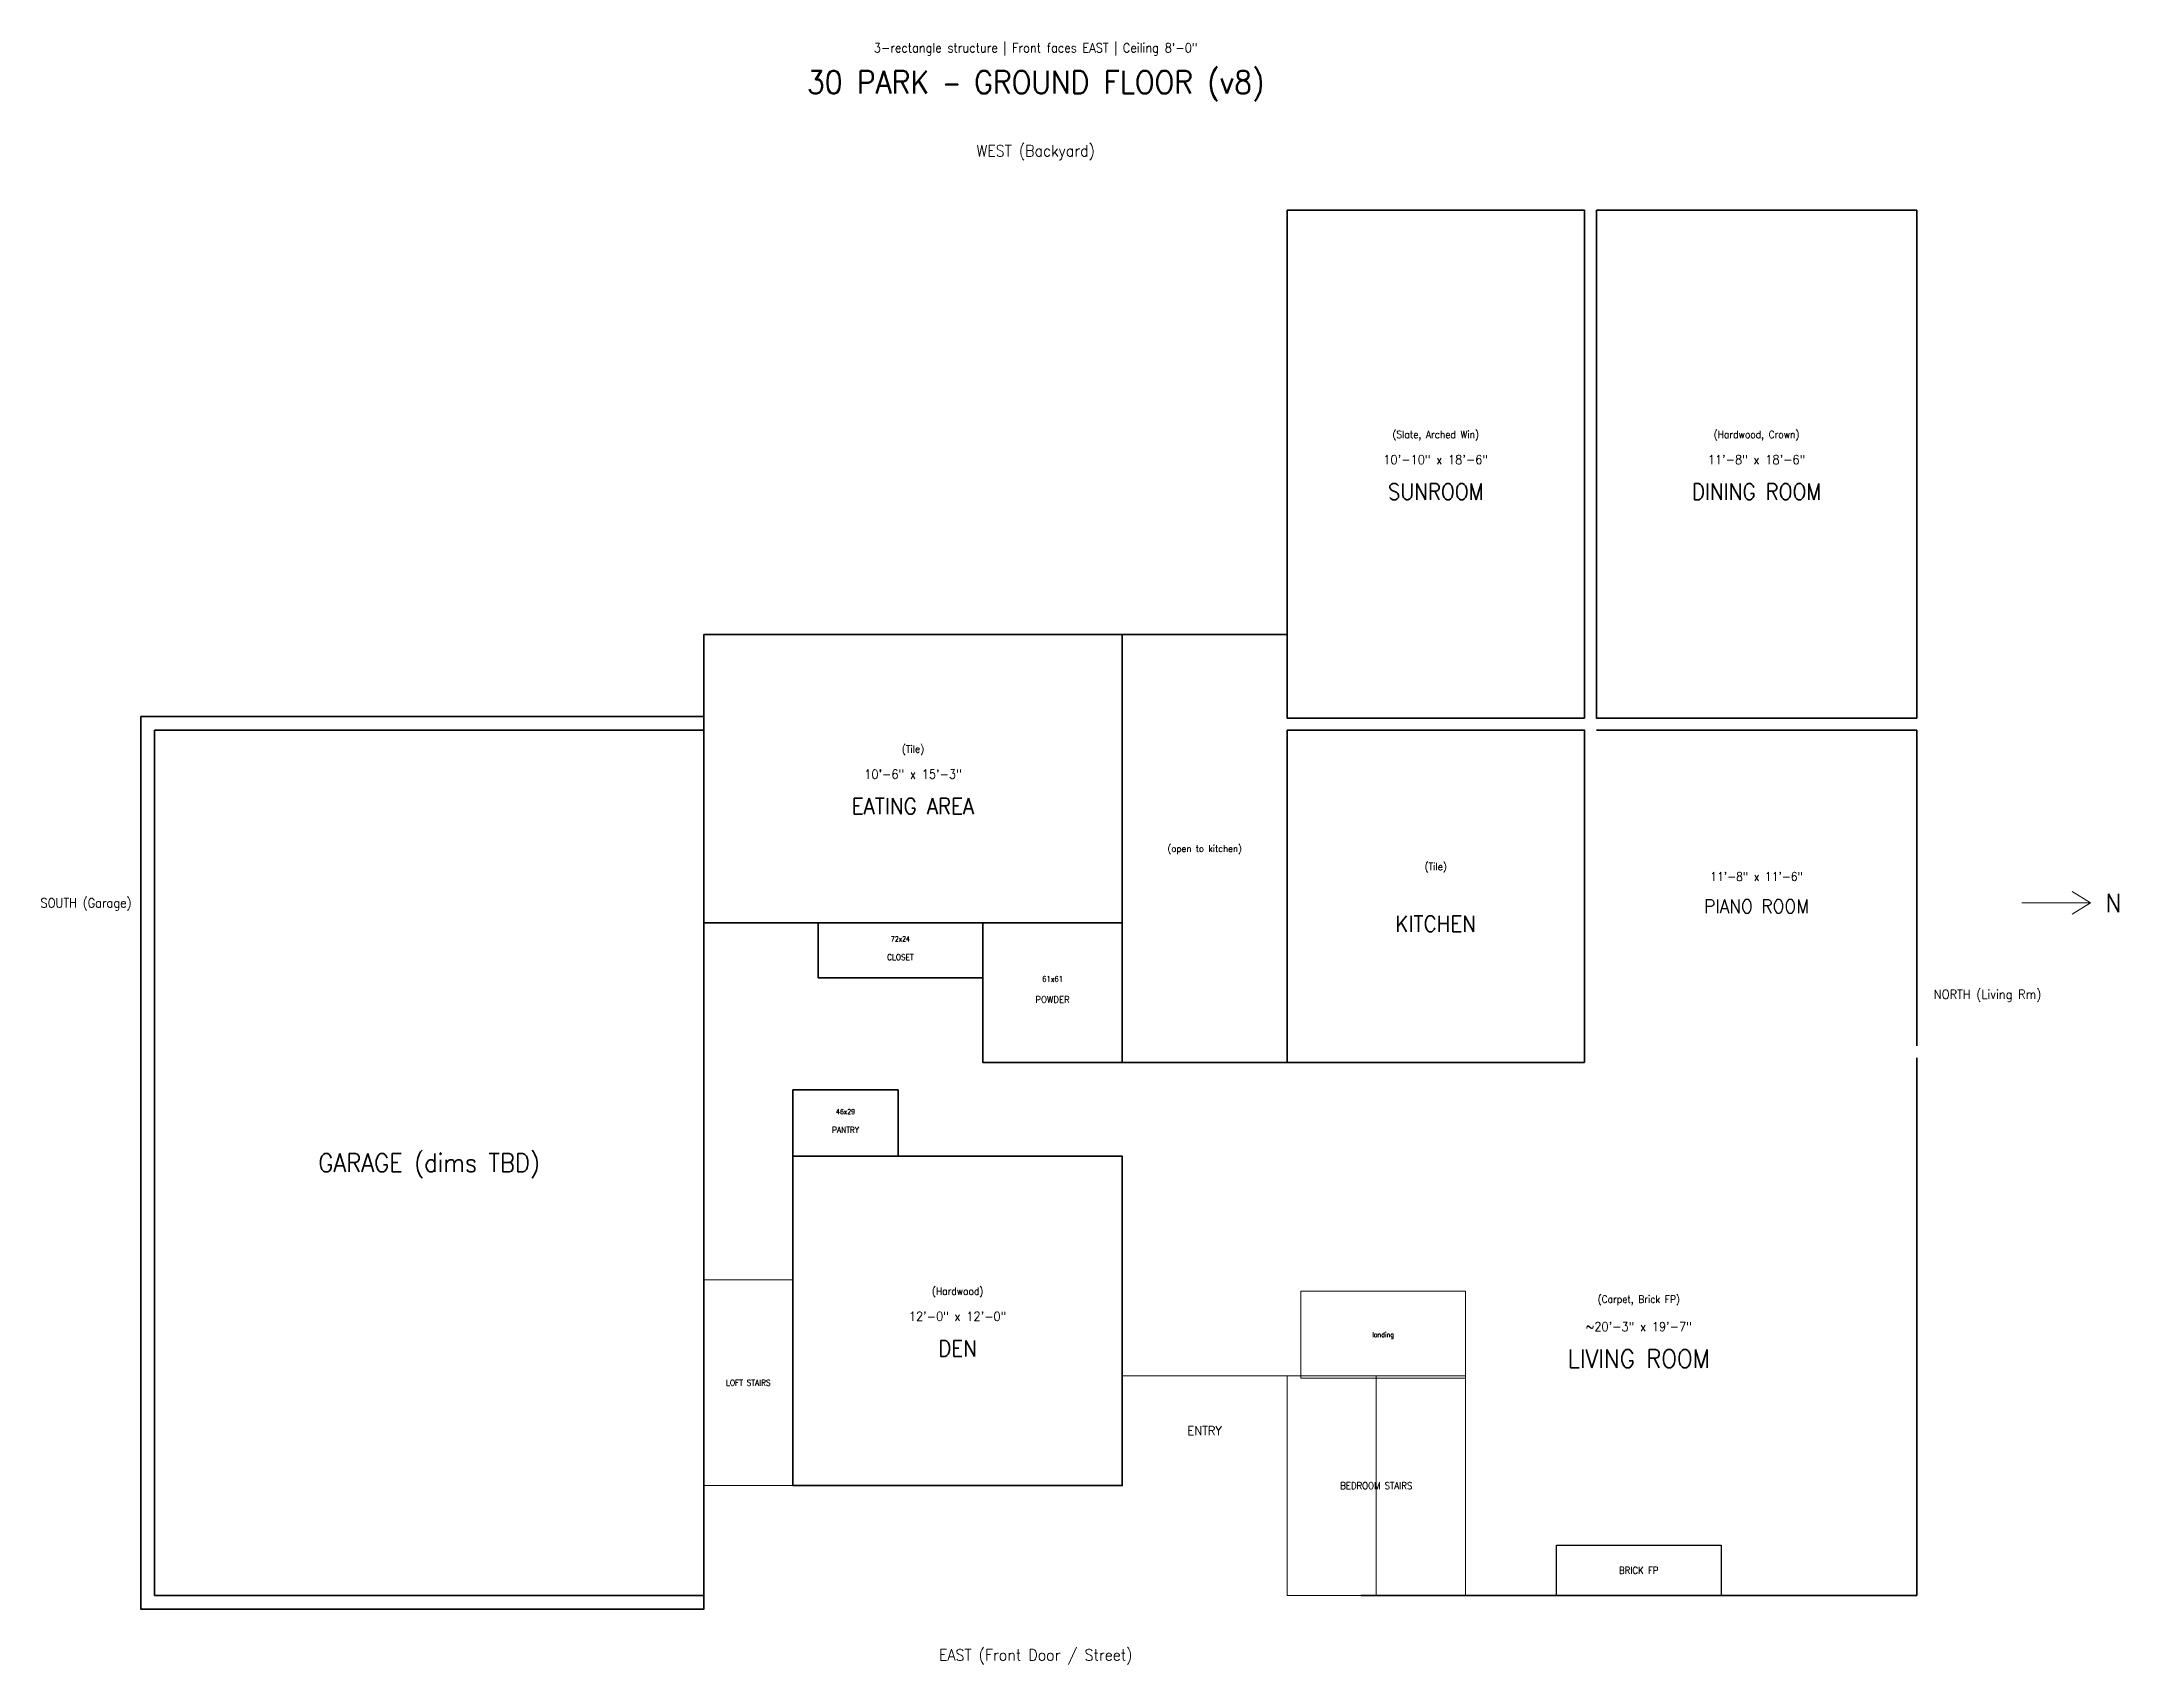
# Model space of a CAD drawing. Header units: metres. Extents: x -49 to 858, y -24 to 685.
import ezdxf
from ezdxf.enums import TextEntityAlignment as Align

# ---------------------------------------------------------------- set-up
doc = ezdxf.new("R2010")
doc.units = ezdxf.units.M
for name, color, linetype, lineweight in [('DM', 3, 'CONTINUOUS', 13), ('DOOR', 30, 'CONTINUOUS', 18), ('FP', 1, 'CONTINUOUS', 25), ('GAR', 9, 'CONTINUOUS', 35), ('INT', 7, 'CONTINUOUS', 35), ('RM', 2, 'CONTINUOUS', 13), ('STR', 8, 'CONTINUOUS', 13)]:
    doc.layers.add(name, color=color, linetype=linetype, lineweight=lineweight)
doc.styles.get("Standard").update_dxf_attribs({"font": 'STANDARD'})

msp = doc.modelspace()

# ---------------------------------------------------------------- linework, layer by layer
at = {"layer": 'DOOR'}
msp.add_line((423, 102), (495, 102), dxfattribs=at)
at = {"layer": 'FP'}
msp.add_lwpolyline([(612.75, 28), (684.75, 28), (684.75, 6), (612.75, 6)], close=True, dxfattribs=at)
at = {"layer": 'GAR'}
for points in [[(-6, 390.25), (240, 390.25), (240, 0), (-6, 0)], [(0, 384.25), (240, 384.25), (240, 6), (0, 6)]]:
    msp.add_lwpolyline(points, close=True, dxfattribs=at)
at = {"layer": 'INT'}
for p, q in [((423, 426), (423, 239)), ((423, 426), (495, 426)), ((630.25, 384.25), (770.25, 384.25)), ((770.25, 384.25), (770.25, 246.25)), ((423, 239), (495, 239)), ((770.25, 241), (770.25, 6)), ((770.25, 241), (770.25, 241)), ((527.25, 6), (770.25, 6))]:
    msp.add_line(p, q, dxfattribs=at)
for points in [[(495, 611.5), (625, 611.5), (625, 389.5), (495, 389.5)], [(630.25, 611.5), (770.25, 611.5), (770.25, 389.5), (630.25, 389.5)], [(240, 426), (423, 426), (423, 300), (240, 300)], [(495, 384.25), (625, 384.25), (625, 239), (495, 239)], [(290, 300), (362, 300), (362, 276), (290, 276)], [(362, 300), (423, 300), (423, 239), (362, 239)], [(279, 227), (325, 227), (325, 198), (279, 198)], [(279, 198), (423, 198), (423, 54), (279, 54)]]:
    msp.add_lwpolyline(points, close=True, dxfattribs=at)
at = {"layer": 'RM'}
for p, q in [((816.25, 308.75), (846.25, 308.75)), ((846.25, 308.75), (838.25, 313.75)), ((846.25, 308.75), (838.25, 303.75))]:
    msp.add_line(p, q, dxfattribs=at)
at = {"layer": 'STR'}
msp.add_line((534, 102), (534, 6), dxfattribs=at)
for points in [[(240, 144), (279, 144), (279, 54), (240, 54)], [(501, 139), (573, 139), (573, 101), (501, 101)], [(495, 102), (573, 102), (573, 6), (495, 6)]]:
    msp.add_lwpolyline(points, close=True, dxfattribs=at)

# ---------------------------------------------------------------- texts
at = {"layer": 'DM'}
for s, height, p in [('3-rectangle structure | Front faces EAST | Ceiling 8\'-0"', 4, (385.125, 682.5)), ('WEST (Backyard)', 5, (385.125, 637.5)), ('(Slate, Arched Win)', 3.2, (560, 513.5)), ('(Hardwood, Crown)', 3.2, (700.25, 513.5)), ('10\'-10" x 18\'-6"', 4, (560, 502.5)), ('11\'-8" x 18\'-6"', 4, (700.25, 502.5)), ('(Tile)', 3.2, (331.5, 376)), ('10\'-6" x 15\'-3"', 4, (331.5, 365)), ('(open to kitchen)', 3, (459, 332.5)), ('(Tile)', 3.2, (560, 324.625)), ('11\'-8" x 11\'-6"', 3.8, (700.25, 320.25)), ('SOUTH (Garage)', 4, (-30, 308.75)), ('72x24', 2.2, (326, 293)), ('61x61', 2.4, (392.5, 275.5)), ('NORTH (Living Rm)', 4, (801.25, 268.75)), ('46x29', 2.2, (302, 217.5)), ('(Hardwood)', 3.2, (351, 139)), ('(Carpet, Brick FP)', 3.2, (648.75, 135.5)), ('12\'-0" x 12\'-0"', 4, (351, 128)), ('~20\'-3" x 19\'-7"', 4, (648.75, 123.5)), ('EAST (Front Door / Street)', 5, (385.125, -20))]:
    msp.add_text(s, height=height, dxfattribs=at).set_placement(p, align=Align.MIDDLE_CENTER)
at = {"layer": 'FP'}
msp.add_text('BRICK FP', height=3, dxfattribs=at).set_placement((648.75, 17), align=Align.MIDDLE_CENTER)
at = {"layer": 'GAR'}
msp.add_text('GARAGE (dims TBD)', height=8, dxfattribs=at).set_placement((120, 195.125), align=Align.MIDDLE_CENTER)
at = {"layer": 'RM'}
for s, height, p in [('30 PARK — GROUND FLOOR (v8)', 10, (385.125, 667.5)), ('SUNROOM', 7, (560, 488.5)), ('DINING ROOM', 7, (700.25, 488.5)), ('EATING AREA', 7, (331.5, 351)), ('PIANO ROOM', 6, (700.25, 307.25)), ('N', 8, (856.25, 308.75)), ('KITCHEN', 7, (560, 299.625)), ('CLOSET', 2.6, (326, 285)), ('POWDER', 3, (392.5, 266.5)), ('PANTRY', 2.6, (302, 209.5)), ('DEN', 7, (351, 114)), ('LIVING ROOM', 8, (648.75, 109.5)), ('ENTRY', 4, (459, 78))]:
    msp.add_text(s, height=height, dxfattribs=at).set_placement(p, align=Align.MIDDLE_CENTER)
at = {"layer": 'STR'}
for s, height, p in [('landing', 2.2, (537, 120)), ('LOFT STAIRS', 2.6, (259.5, 99)), ('BEDROOM STAIRS', 3, (534, 54))]:
    msp.add_text(s, height=height, dxfattribs=at).set_placement(p, align=Align.MIDDLE_CENTER)

doc.saveas('drawing.dxf')
